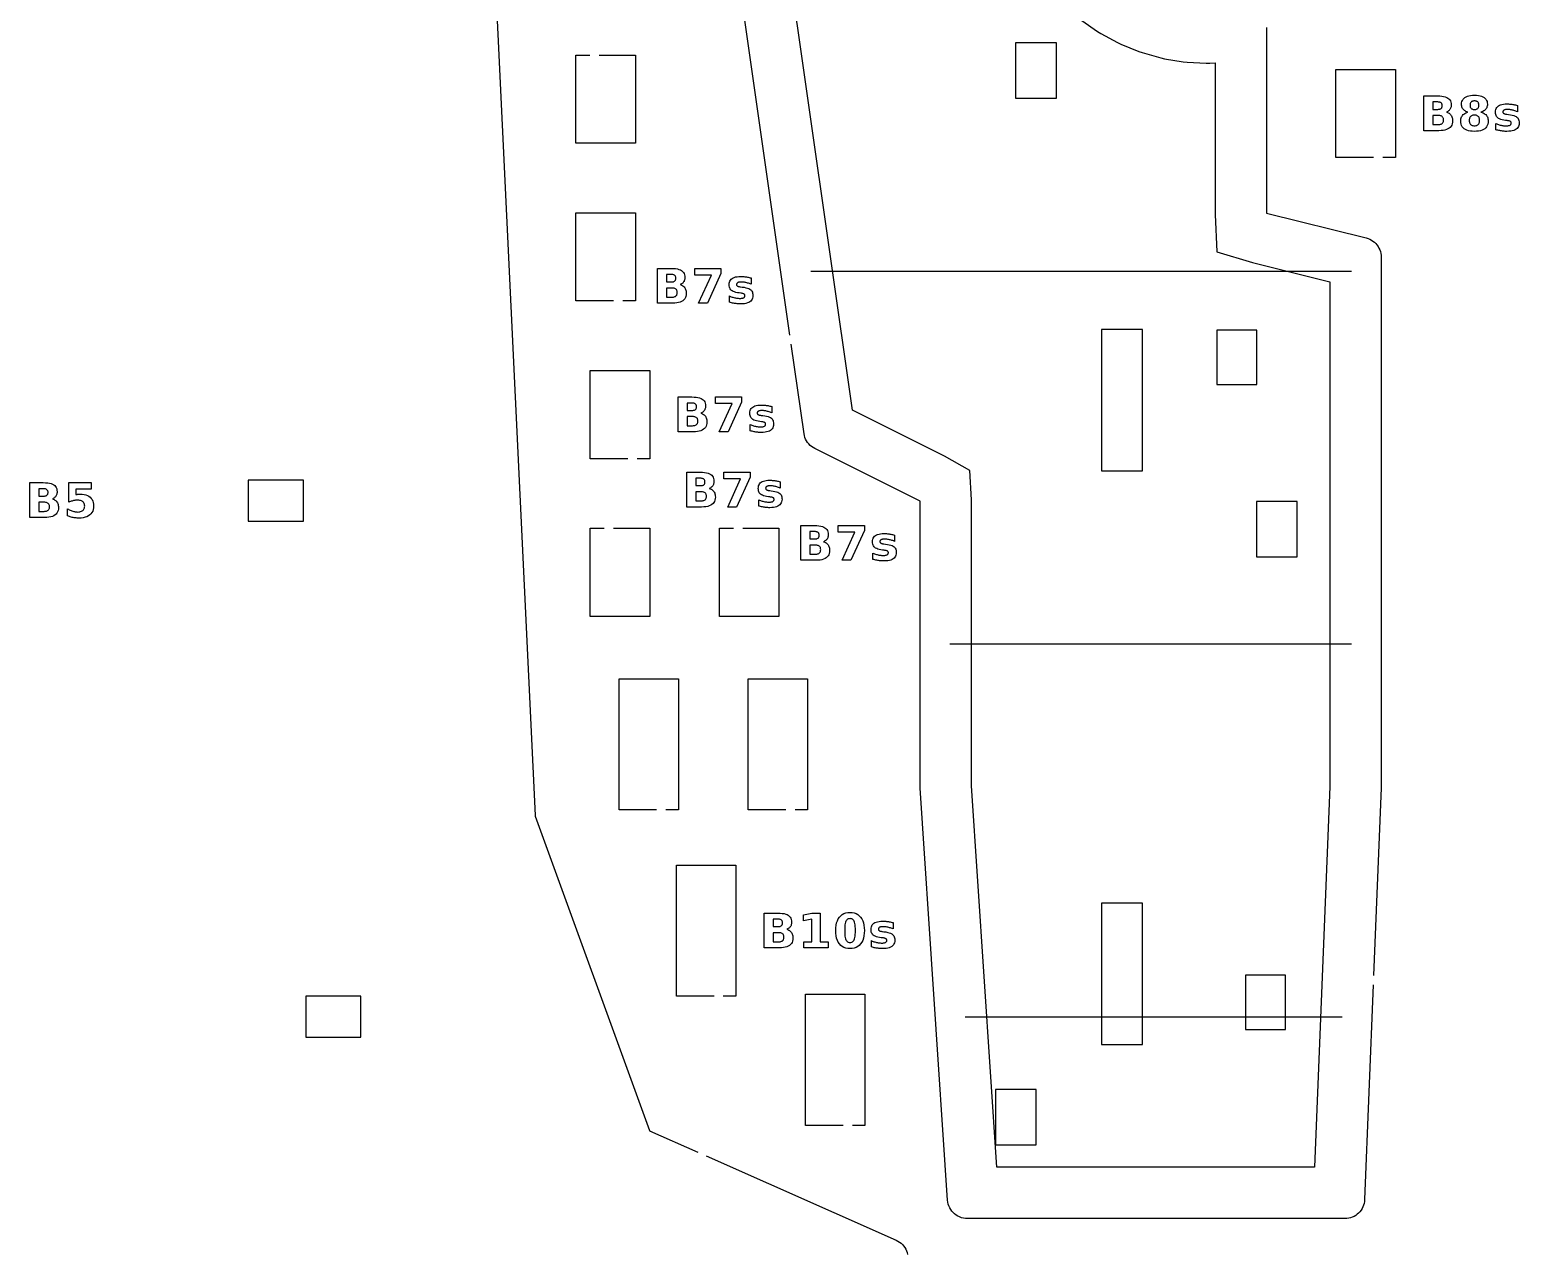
# Model space of a CAD drawing. Header units: millimetres. Extents: x 9 to 297, y 5 to 291.
# Drawn here: x 192.8 to 296.7, y 115.5 to 200.8 of the extents above; entities that cross this region are included whole.
import ezdxf

# ---------------------------------------------------------------- set-up
doc = ezdxf.new("R2010")
doc.units = ezdxf.units.MM
for name, color, linetype in [('CUT', 1, 'CONTINUOUS'), ('ENGRAVE', 5, 'CONTINUOUS'), ('SCORE', 7, 'CONTINUOUS')]:
    doc.layers.add(name, color=color, linetype=linetype)

msp = doc.modelspace()

# ---------------------------------------------------------------- linework, layer by layer
at = {"layer": 'CUT', "color": 1}
for points in [[(245.8461, 179.5468), (238.9384, 227.9006), (238.925, 228.0897), (238.925, 261.0914), (238.932, 261.2292), (238.9533, 261.3676), (238.9886, 261.503), (239.0374, 261.6342), (239.0993, 261.7597), (239.1737, 261.8783), (239.2597, 261.9887), (239.3565, 262.0898), (239.4631, 262.1806), (239.5784, 262.26), (239.7011, 262.3273), (239.8283, 262.381), (260.9419, 270.0587), (260.9443, 270.0597), (260.9455, 270.062), (262.4381, 273.4203)], [(224.0879, 229.7314), (228.0733, 146.038), (228.0755, 146.0152), (228.0823, 145.9932), (236.0587, 124.0581), (236.0597, 124.0557), (236.062, 124.0545), (239.4203, 122.5619)], [(279.075, 201.0039), (279.075, 188.0586), (286.0352, 186.3185), (286.1582, 186.2815), (286.2787, 186.2324), (286.3941, 186.1721), (286.5032, 186.1011), (286.6051, 186.0202), (286.699, 185.9299), (286.7838, 185.8312), (286.859, 185.725), (286.9238, 185.612), (286.9776, 185.4935), (287.02, 185.3704), (287.0505, 185.2439), (287.0689, 185.115), (287.075, 184.9868), (287.075, 148.0252), (287.0739, 147.9718), (286.5499, 134.8705)], [(232.55, 199.075), (235.075, 199.075), (235.075, 192.925), (230.925, 192.925), (230.925, 199.075), (231.9, 199.075)], [(286.55, 191.925), (283.925, 191.925), (283.925, 198.075), (288.075, 198.075), (288.075, 191.925), (287.2, 191.925)], [(233.55, 181.925), (230.925, 181.925), (230.925, 188.075), (235.075, 188.075), (235.075, 181.925), (234.2, 181.925)], [(286.5239, 134.221), (285.9248, 119.2433), (285.9134, 119.114), (285.8894, 118.9847), (285.8532, 118.8583), (285.805, 118.7359), (285.7454, 118.6187), (285.6749, 118.5077), (285.594, 118.404), (285.5037, 118.3084), (285.4046, 118.2219), (285.2977, 118.1453), (285.184, 118.0793), (285.0645, 118.0244), (284.9403, 117.9812), (284.8125, 117.95), (284.6823, 117.9312), (284.5528, 117.925), (258.2143, 117.925), (258.0786, 117.9318), (257.9423, 117.9525), (257.8087, 117.9867), (257.6793, 118.0341), (257.5553, 118.0942), (257.4379, 118.1664), (257.3283, 118.25), (257.2276, 118.3442), (257.1369, 118.448), (257.057, 118.5603), (256.9888, 118.6801), (256.9329, 118.8061), (256.8899, 118.937), (256.8602, 119.0716), (256.8444, 119.2067), (254.928, 147.9531), (254.925, 148.042), (254.925, 167.9536), (247.5741, 171.6291), (247.46, 171.6932), (247.3511, 171.7691), (247.2501, 171.855), (247.1578, 171.9503), (247.0751, 172.0541), (247.0028, 172.1654), (246.9415, 172.2831), (246.8919, 172.4061), (246.8544, 172.5334), (246.8297, 172.6619), (245.938, 178.9034)], [(234.55, 170.925), (231.925, 170.925), (231.925, 177.075), (236.075, 177.075), (236.075, 170.925), (235.2, 170.925)], [(233.55, 166.075), (236.075, 166.075), (236.075, 159.925), (231.925, 159.925), (231.925, 166.075), (232.9, 166.075)], [(242.55, 166.075), (245.075, 166.075), (245.075, 159.925), (240.925, 159.925), (240.925, 166.075), (241.9, 166.075)], [(236.55, 146.425), (233.925, 146.425), (233.925, 155.575), (238.075, 155.575), (238.075, 146.425), (237.2, 146.425)], [(245.55, 146.425), (242.925, 146.425), (242.925, 155.575), (247.075, 155.575), (247.075, 146.425), (246.2, 146.425)], [(240.55, 133.425), (237.925, 133.425), (237.925, 142.575), (242.075, 142.575), (242.075, 133.425), (241.2, 133.425)], [(249.55, 124.425), (246.925, 124.425), (246.925, 133.575), (251.075, 133.575), (251.075, 124.425), (250.2, 124.425)], [(240.0143, 122.298), (253.2601, 116.4109), (253.3764, 116.3524), (253.4881, 116.282), (253.5925, 116.2012), (253.6887, 116.1108), (253.7758, 116.0116), (253.853, 115.9045), (253.9195, 115.7904), (253.9748, 115.6706), (254.0184, 115.5459), (254.0498, 115.4177)]]:
    msp.add_lwpolyline(points, dxfattribs=at)
for points in [[(264.425, 196.075), (264.425, 199.925), (261.575, 199.925), (261.575, 196.075), (264.425, 196.075)], [(270.425, 179.925), (267.575, 179.925), (267.575, 170.075), (270.425, 170.075), (270.425, 179.925)], [(275.605, 176.105), (278.395, 176.105), (278.395, 179.895), (275.605, 179.895), (275.605, 176.105)], [(208.075, 169.425), (208.075, 166.575), (211.925, 166.575), (211.925, 169.425), (208.075, 169.425)], [(278.3748, 164.0854), (281.2248, 164.0854), (281.2248, 167.9354), (278.3748, 167.9354), (278.3748, 164.0854)], [(270.425, 130.075), (270.425, 139.925), (267.575, 139.925), (267.575, 130.075), (270.425, 130.075)], [(277.605, 131.105), (280.395, 131.105), (280.395, 134.895), (277.605, 134.895), (277.605, 131.105)], [(212.075, 133.425), (212.075, 130.575), (215.925, 130.575), (215.925, 133.425), (212.075, 133.425)], [(260.175, 123.075), (263.025, 123.075), (263.025, 126.925), (260.175, 126.925), (260.175, 123.075)]]:
    msp.add_lwpolyline(points, close=True, dxfattribs=at)
at = {"layer": 'ENGRAVE', "color": 5}
for points in [[(291.8617, 194.9782), (291.9062, 194.9339), (291.9456, 194.884), (291.9795, 194.8294), (292.0071, 194.7708), (292.0286, 194.7082), (292.044, 194.6417), (292.0532, 194.5711), (292.0563, 194.4966), (292.0497, 194.3844), (292.0299, 194.2821), (291.9969, 194.1898), (291.9507, 194.1074), (291.8913, 194.035), (291.8187, 193.9725), (291.7326, 193.9198), (291.6328, 193.8767), (291.5192, 193.8431), (291.3919, 193.8192), (291.2508, 193.8048), (291.096, 193.8), (290.056, 193.8), (290.056, 196.23), (290.9967, 196.23), (291.1577, 196.2258), (291.3032, 196.213), (291.4331, 196.1918), (291.5476, 196.162), (291.6465, 196.1238), (291.73, 196.077), (291.7994, 196.0209), (291.8561, 195.9546), (291.9003, 195.878), (291.9318, 195.7913), (291.9507, 195.6943), (291.957, 195.5871), (291.9547, 195.5294), (291.9478, 195.4747), (291.9363, 195.4229), (291.9201, 195.3741), (291.8994, 195.3282), (291.874, 195.2852), (291.8443, 195.2455), (291.8104, 195.2093), (291.7723, 195.1767), (291.7301, 195.1477), (291.6837, 195.1223), (291.6331, 195.1005), (291.6979, 195.0782), (291.7576, 195.0504), (291.8122, 195.017), (291.8617, 194.9782)], [(291.1595, 195.3055), (291.195, 195.3182), (291.2264, 195.3345), (291.2539, 195.3544), (291.2773, 195.3778), (291.2964, 195.4046), (291.3113, 195.4349), (291.3219, 195.4687), (291.3283, 195.5058), (291.3304, 195.5464), (291.3283, 195.5865), (291.3219, 195.6234), (291.3113, 195.6569), (291.2964, 195.6871), (291.2773, 195.714), (291.2539, 195.7377), (291.2264, 195.7578), (291.195, 195.7743), (291.1595, 195.7871), (291.1201, 195.7963), (291.0767, 195.8017), (291.0293, 195.8036), (290.6826, 195.8036), (290.6826, 195.2893), (291.0293, 195.2893), (291.0767, 195.2911), (291.1201, 195.2965), (291.1595, 195.3055)], [(292.8805, 195.2147), (292.834, 195.2549), (292.7935, 195.299), (292.7592, 195.347), (292.7311, 195.3988), (292.7093, 195.4545), (292.6937, 195.5139), (292.6843, 195.5771), (292.6812, 195.6441), (292.6876, 195.7425), (292.7067, 195.8329), (292.7386, 195.9151), (292.7832, 195.9891), (292.8406, 196.055), (292.9107, 196.1128), (292.9931, 196.1621), (293.0875, 196.2023), (293.1939, 196.2337), (293.3122, 196.2561), (293.4424, 196.2695), (293.5845, 196.274), (293.7257, 196.2695), (293.855, 196.2561), (293.9727, 196.2339), (294.0786, 196.2027), (294.1727, 196.1626), (294.2551, 196.1136), (294.3252, 196.0561), (294.3826, 195.9902), (294.4272, 195.9161), (294.4591, 195.8337), (294.4782, 195.743), (294.4846, 195.6441), (294.4814, 195.5771), (294.472, 195.5139), (294.4563, 195.4545), (294.4343, 195.3988), (294.406, 195.347), (294.3715, 195.299), (294.3307, 195.2549), (294.284, 195.2147), (294.2313, 195.1786), (294.1725, 195.1464), (294.1078, 195.1182), (294.037, 195.0939), (294.1161, 195.0688), (294.1884, 195.0389), (294.2541, 195.0042), (294.3129, 194.9648), (294.3651, 194.9207), (294.4105, 194.8718), (294.4491, 194.8183), (294.4806, 194.7603), (294.5051, 194.6978), (294.5226, 194.6309), (294.5331, 194.5595), (294.5367, 194.4836), (294.53, 194.3681), (294.51, 194.2623), (294.4766, 194.1664), (294.43, 194.0803), (294.3699, 194.004), (294.2966, 193.9375), (294.2101, 193.8811), (294.1108, 193.8349), (293.9985, 193.799), (293.8734, 193.7733), (293.7354, 193.7579), (293.5845, 193.7528), (293.4331, 193.7579), (293.2945, 193.7733), (293.1689, 193.799), (293.0561, 193.8349), (292.9562, 193.8811), (292.8692, 193.9375), (292.7953, 194.004), (292.7349, 194.0803), (292.6879, 194.1664), (292.6543, 194.2623), (292.6342, 194.3681), (292.6275, 194.4836), (292.631, 194.5595), (292.6415, 194.6309), (292.659, 194.6978), (292.6835, 194.7603), (292.7151, 194.8183), (292.7536, 194.8718), (292.799, 194.9207), (292.8512, 194.9648), (292.9101, 195.0042), (292.9757, 195.0389), (293.0481, 195.0688), (293.1271, 195.0939), (293.0564, 195.1182), (292.9917, 195.1464), (292.9331, 195.1786), (292.8805, 195.2147)], [(293.2938, 195.4524), (293.3094, 195.4171), (293.3296, 195.3855), (293.3542, 195.3576), (293.383, 195.3337), (293.4156, 195.3142), (293.4521, 195.299), (293.4924, 195.2882), (293.5365, 195.2817), (293.5845, 195.2795), (293.6315, 195.2817), (293.6747, 195.2882), (293.7143, 195.299), (293.7502, 195.3142), (293.7823, 195.3337), (293.8107, 195.3576), (293.8351, 195.3855), (293.855, 195.4171), (293.8706, 195.4524), (293.8816, 195.4914), (293.8883, 195.5342), (293.8905, 195.5806), (293.8883, 195.627), (293.8816, 195.6697), (293.8706, 195.7086), (293.855, 195.7437), (293.8351, 195.7751), (293.8107, 195.8028), (293.7823, 195.8264), (293.7502, 195.8457), (293.7143, 195.8608), (293.6747, 195.8715), (293.6315, 195.8779), (293.5845, 195.8801), (293.5365, 195.8779), (293.4924, 195.8714), (293.4521, 195.8605), (293.4156, 195.8454), (293.383, 195.8258), (293.3542, 195.802), (293.3296, 195.7741), (293.3094, 195.7426), (293.2938, 195.7076), (293.2826, 195.6689), (293.2759, 195.6265), (293.2736, 195.5806), (293.2759, 195.5342), (293.2826, 195.4914), (293.2938, 195.4524)], [(296.5808, 195.1232), (296.5188, 195.1482), (296.4575, 195.171), (296.3969, 195.1916), (296.337, 195.21), (296.2779, 195.2263), (296.2195, 195.2404), (296.162, 195.2524), (296.1055, 195.2621), (296.0502, 195.2697), (295.9959, 195.2752), (295.9428, 195.2784), (295.8907, 195.2795), (295.8377, 195.2783), (295.7895, 195.2749), (295.746, 195.2691), (295.7073, 195.261), (295.6733, 195.2507), (295.6441, 195.238), (295.6195, 195.2229), (295.5993, 195.2053), (295.5837, 195.1853), (295.5725, 195.1628), (295.5658, 195.1377), (295.5635, 195.1102), (295.5652, 195.0878), (295.5703, 195.0672), (295.5788, 195.0484), (295.5907, 195.0314), (295.6059, 195.0162), (295.6246, 195.0028), (295.6476, 194.9909), (295.676, 194.98), (295.7098, 194.9702), (295.749, 194.9616), (295.7936, 194.954), (295.8435, 194.9475), (295.946, 194.9328), (296.0871, 194.9118), (296.2119, 194.8867), (296.3204, 194.8575), (296.4126, 194.8243), (296.4886, 194.787), (296.5482, 194.7456), (296.5955, 194.6981), (296.6341, 194.6424), (296.6642, 194.5784), (296.6857, 194.5062), (296.6986, 194.4258), (296.7029, 194.3371), (296.6969, 194.244), (296.679, 194.159), (296.6492, 194.082), (296.6074, 194.013), (296.5537, 193.9521), (296.488, 193.8993), (296.4105, 193.8545), (296.3213, 193.8179), (296.2203, 193.7894), (296.1075, 193.7691), (295.983, 193.7569), (295.8467, 193.7528), (295.7862, 193.7536), (295.7249, 193.756), (295.663, 193.7599), (295.6004, 193.7655), (295.5372, 193.7726), (295.4732, 193.7813), (295.4086, 193.7916), (295.3435, 193.8034), (295.2777, 193.8169), (295.2113, 193.8319), (295.1444, 193.8485), (295.0769, 193.8667), (295.0769, 194.3094), (295.1352, 194.2824), (295.194, 194.2577), (295.2533, 194.2354), (295.3131, 194.2154), (295.3734, 194.1978), (295.4341, 194.1825), (295.4953, 194.1696), (295.5569, 194.159), (295.6187, 194.1507), (295.6808, 194.1449), (295.7433, 194.1413), (295.8061, 194.1402), (295.8607, 194.1415), (295.9106, 194.1454), (295.9558, 194.152), (295.9963, 194.1611), (296.0321, 194.1729), (296.0632, 194.1874), (296.0896, 194.2044), (296.1111, 194.2239), (296.1279, 194.246), (296.1399, 194.2706), (296.1471, 194.2977), (296.1495, 194.3273), (296.1478, 194.3523), (296.1429, 194.375), (296.1346, 194.3955), (296.1231, 194.4138), (296.1082, 194.4299), (296.0901, 194.4437), (296.067, 194.456), (296.0374, 194.4673), (296.0012, 194.4777), (295.9584, 194.4871), (295.9091, 194.4956), (295.8533, 194.5031), (295.7507, 194.5161), (295.6275, 194.5347), (295.5172, 194.5579), (295.4199, 194.5857), (295.3355, 194.6181), (295.264, 194.6552), (295.2055, 194.6968), (295.1577, 194.7446), (295.1187, 194.7999), (295.0883, 194.8628), (295.0666, 194.9334), (295.0536, 195.0115), (295.0492, 195.0972), (295.0547, 195.1896), (295.0713, 195.2737), (295.0989, 195.3495), (295.1375, 195.4169), (295.1871, 195.4761), (295.2478, 195.5269), (295.3199, 195.5697), (295.4037, 195.6047), (295.4993, 195.6319), (295.6066, 195.6513), (295.7257, 195.663), (295.8565, 195.6669), (295.9107, 195.6662), (295.9657, 195.6641), (296.0217, 195.6608), (296.0786, 195.656), (296.1364, 195.6499), (296.1951, 195.6424), (296.255, 195.6335), (296.3168, 195.6231), (296.3802, 195.6111), (296.4453, 195.5976), (296.5122, 195.5825), (296.5808, 195.566), (296.5808, 195.1232)], [(291.2606, 194.2619), (291.3001, 194.2818), (291.3345, 194.3062), (291.3636, 194.335), (291.3874, 194.3684), (291.4059, 194.4063), (291.4191, 194.4487), (291.427, 194.4956), (291.4297, 194.5471), (291.4271, 194.5975), (291.4192, 194.6436), (291.4061, 194.6852), (291.3877, 194.7225), (291.3641, 194.7554), (291.3353, 194.7839), (291.3012, 194.808), (291.2617, 194.8277), (291.2169, 194.8431), (291.1667, 194.8541), (291.1113, 194.8606), (291.0505, 194.8628), (290.6826, 194.8628), (290.6826, 194.2264), (291.0505, 194.2264), (291.1108, 194.2286), (291.1659, 194.2353), (291.2159, 194.2464), (291.2606, 194.2619)], [(293.3863, 194.8446), (293.3481, 194.8206), (293.3143, 194.7912), (293.2855, 194.7569), (293.2619, 194.718), (293.2435, 194.6744), (293.2304, 194.6263), (293.2225, 194.5735), (293.2199, 194.5161), (293.2225, 194.4588), (293.2304, 194.4061), (293.2435, 194.3581), (293.2619, 194.3147), (293.2855, 194.276), (293.3143, 194.2419), (293.3481, 194.2128), (293.3863, 194.189), (293.4291, 194.1705), (293.4764, 194.1573), (293.5282, 194.1493), (293.5845, 194.1467), (293.6403, 194.1493), (293.6916, 194.1573), (293.7383, 194.1705), (293.7805, 194.189), (293.8182, 194.2128), (293.8514, 194.2419), (293.8798, 194.276), (293.903, 194.3147), (293.921, 194.3581), (293.9339, 194.4061), (293.9416, 194.4588), (293.9442, 194.5161), (293.9416, 194.574), (293.9339, 194.6271), (293.921, 194.6754), (293.903, 194.7191), (293.8798, 194.7579), (293.8514, 194.792), (293.8182, 194.8211), (293.7805, 194.8449), (293.7383, 194.8634), (293.6916, 194.8767), (293.6403, 194.8846), (293.5845, 194.8872), (293.5282, 194.8846), (293.4764, 194.8766), (293.4291, 194.8632), (293.3863, 194.8446)], [(238.4212, 182.9432), (238.4656, 182.8988), (238.5051, 182.849), (238.5389, 182.7943), (238.5666, 182.7358), (238.5881, 182.6732), (238.6034, 182.6066), (238.6127, 182.5361), (238.6157, 182.4616), (238.6091, 182.3494), (238.5893, 182.2471), (238.5563, 182.1548), (238.5101, 182.0724), (238.4507, 182), (238.3781, 181.9375), (238.292, 181.8848), (238.1922, 181.8417), (238.0786, 181.8081), (237.9513, 181.7841), (237.8103, 181.7698), (237.6555, 181.765), (236.6154, 181.765), (236.6154, 184.195), (237.5562, 184.195), (237.7172, 184.1907), (237.8626, 184.178), (237.9926, 184.1567), (238.107, 184.127), (238.206, 184.0887), (238.2894, 184.042), (238.3588, 183.9859), (238.4156, 183.9196), (238.4597, 183.843), (238.4912, 183.7563), (238.5102, 183.6593), (238.5165, 183.5521), (238.5142, 183.4944), (238.5072, 183.4397), (238.4957, 183.3879), (238.4796, 183.3391), (238.4588, 183.2931), (238.4335, 183.2502), (238.4037, 183.2105), (238.3698, 183.1743), (238.3317, 183.1417), (238.2895, 183.1127), (238.2431, 183.0873), (238.1926, 183.0654), (238.2573, 183.0431), (238.317, 183.0153), (238.3716, 182.982), (238.4212, 182.9432)], [(241.0375, 183.8418), (240.0902, 181.765), (239.4799, 181.765), (240.3767, 183.7344), (239.2064, 183.7344), (239.2064, 184.195), (241.0375, 184.195), (241.0375, 183.8418)], [(237.7189, 183.2705), (237.7544, 183.2832), (237.7859, 183.2994), (237.8133, 183.3193), (237.8367, 183.3428), (237.8558, 183.3696), (237.8707, 183.3999), (237.8813, 183.4336), (237.8877, 183.4708), (237.8898, 183.5114), (237.8877, 183.5515), (237.8813, 183.5883), (237.8707, 183.6219), (237.8558, 183.6521), (237.8367, 183.679), (237.8133, 183.7026), (237.7859, 183.7228), (237.7544, 183.7393), (237.7189, 183.7521), (237.6795, 183.7612), (237.6361, 183.7667), (237.5887, 183.7686), (237.242, 183.7686), (237.242, 183.2542), (237.5887, 183.2542), (237.6361, 183.256), (237.6795, 183.2615), (237.7189, 183.2705)], [(237.82, 182.2269), (237.8596, 182.2468), (237.8939, 182.2712), (237.923, 182.3), (237.9468, 182.3334), (237.9653, 182.3713), (237.9785, 182.4137), (237.9865, 182.4606), (237.9891, 182.5121), (237.9865, 182.5625), (237.9786, 182.6085), (237.9655, 182.6502), (237.9472, 182.6875), (237.9236, 182.7204), (237.8947, 182.7489), (237.8606, 182.773), (237.8211, 182.7927), (237.7763, 182.8081), (237.7262, 182.819), (237.6707, 182.8256), (237.6099, 182.8278), (237.242, 182.8278), (237.242, 182.1914), (237.6099, 182.1914), (237.6702, 182.1936), (237.7254, 182.2003), (237.7753, 182.2114), (237.82, 182.2269)], [(243.1402, 183.0882), (243.0782, 183.1132), (243.0169, 183.136), (242.9563, 183.1566), (242.8964, 183.175), (242.8373, 183.1913), (242.7789, 183.2054), (242.7214, 183.2173), (242.665, 183.2271), (242.6096, 183.2347), (242.5554, 183.2401), (242.5022, 183.2434), (242.4501, 183.2445), (242.3972, 183.2433), (242.3489, 183.2399), (242.3055, 183.2341), (242.2667, 183.226), (242.2328, 183.2157), (242.2035, 183.203), (242.1789, 183.1879), (242.1588, 183.1703), (242.1431, 183.1503), (242.1319, 183.1277), (242.1252, 183.1027), (242.123, 183.0752), (242.1247, 183.0528), (242.1298, 183.0322), (242.1382, 183.0134), (242.1501, 182.9964), (242.1654, 182.9812), (242.184, 182.9678), (242.207, 182.9558), (242.2355, 182.945), (242.2693, 182.9352), (242.3084, 182.9265), (242.353, 182.919), (242.4029, 182.9124), (242.5055, 182.8978), (242.6465, 182.8768), (242.7713, 182.8517), (242.8798, 182.8225), (242.972, 182.7893), (243.048, 182.752), (243.1077, 182.7106), (243.1549, 182.6631), (243.1936, 182.6074), (243.2236, 182.5434), (243.2451, 182.4712), (243.258, 182.3907), (243.2623, 182.3021), (243.2563, 182.209), (243.2384, 182.124), (243.2086, 182.047), (243.1668, 181.978), (243.1131, 181.9171), (243.0475, 181.8643), (242.97, 181.8195), (242.8807, 181.7829), (242.7797, 181.7544), (242.667, 181.7341), (242.5424, 181.7218), (242.4062, 181.7178), (242.3456, 181.7186), (242.2844, 181.7209), (242.2225, 181.7249), (242.1599, 181.7304), (242.0966, 181.7376), (242.0326, 181.7463), (241.9681, 181.7565), (241.9029, 181.7684), (241.8371, 181.7819), (241.7708, 181.7969), (241.7038, 181.8135), (241.6363, 181.8317), (241.6363, 182.2744), (241.6946, 182.2474), (241.7534, 182.2227), (241.8127, 182.2004), (241.8725, 182.1804), (241.9328, 182.1627), (241.9936, 182.1475), (242.0548, 182.1345), (242.1163, 182.124), (242.1781, 182.1157), (242.2403, 182.1099), (242.3027, 182.1063), (242.3655, 182.1051), (242.4201, 182.1065), (242.47, 182.1104), (242.5152, 182.1169), (242.5557, 182.1261), (242.5915, 182.1379), (242.6226, 182.1523), (242.649, 182.1693), (242.6706, 182.1889), (242.6873, 182.2109), (242.6993, 182.2355), (242.7065, 182.2627), (242.7089, 182.2923), (242.7073, 182.3173), (242.7023, 182.34), (242.6941, 182.3605), (242.6825, 182.3788), (242.6677, 182.3948), (242.6495, 182.4087), (242.6264, 182.421), (242.5968, 182.4323), (242.5606, 182.4427), (242.5178, 182.4521), (242.4685, 182.4606), (242.4127, 182.4681), (242.3101, 182.4811), (242.1869, 182.4997), (242.0767, 182.5229), (241.9793, 182.5507), (241.8949, 182.5831), (241.8234, 182.6202), (241.7649, 182.6618), (241.7172, 182.7095), (241.6781, 182.7649), (241.6477, 182.8278), (241.626, 182.8983), (241.613, 182.9765), (241.6087, 183.0622), (241.6142, 183.1546), (241.6307, 183.2387), (241.6583, 183.3145), (241.6969, 183.3819), (241.7465, 183.4411), (241.8072, 183.4919), (241.8793, 183.5346), (241.9631, 183.5696), (242.0587, 183.5968), (242.166, 183.6163), (242.2851, 183.628), (242.4159, 183.6318), (242.4701, 183.6312), (242.5252, 183.6291), (242.5811, 183.6257), (242.638, 183.621), (242.6958, 183.6149), (242.7545, 183.6074), (242.8145, 183.5985), (242.8762, 183.5881), (242.9396, 183.5761), (243.0048, 183.5626), (243.0716, 183.5475), (243.1402, 183.5309), (243.1402, 183.0882)], [(239.8617, 173.9782), (239.9062, 173.9339), (239.9456, 173.884), (239.9795, 173.8294), (240.0071, 173.7708), (240.0286, 173.7082), (240.044, 173.6417), (240.0532, 173.5711), (240.0563, 173.4966), (240.0497, 173.3844), (240.0299, 173.2821), (239.9969, 173.1898), (239.9507, 173.1074), (239.8913, 173.035), (239.8187, 172.9725), (239.7326, 172.9198), (239.6328, 172.8767), (239.5192, 172.8431), (239.3919, 172.8192), (239.2508, 172.8048), (239.096, 172.8), (238.056, 172.8), (238.056, 175.23), (238.9967, 175.23), (239.1577, 175.2258), (239.3032, 175.213), (239.4331, 175.1918), (239.5476, 175.162), (239.6465, 175.1238), (239.73, 175.077), (239.7994, 175.0209), (239.8561, 174.9546), (239.9003, 174.878), (239.9318, 174.7913), (239.9507, 174.6943), (239.957, 174.5871), (239.9547, 174.5294), (239.9478, 174.4747), (239.9363, 174.4229), (239.9201, 174.3741), (239.8994, 174.3282), (239.874, 174.2852), (239.8443, 174.2455), (239.8104, 174.2093), (239.7723, 174.1767), (239.7301, 174.1477), (239.6837, 174.1223), (239.6331, 174.1005), (239.6979, 174.0782), (239.7576, 174.0504), (239.8122, 174.017), (239.8617, 173.9782)], [(239.1595, 174.3055), (239.195, 174.3182), (239.2264, 174.3345), (239.2539, 174.3544), (239.2773, 174.3778), (239.2964, 174.4046), (239.3113, 174.4349), (239.3219, 174.4687), (239.3283, 174.5058), (239.3304, 174.5464), (239.3283, 174.5865), (239.3219, 174.6234), (239.3113, 174.6569), (239.2964, 174.6871), (239.2773, 174.714), (239.2539, 174.7377), (239.2264, 174.7578), (239.195, 174.7743), (239.1595, 174.7871), (239.1201, 174.7963), (239.0767, 174.8017), (239.0293, 174.8036), (238.6826, 174.8036), (238.6826, 174.2893), (239.0293, 174.2893), (239.0767, 174.2911), (239.1201, 174.2965), (239.1595, 174.3055)], [(242.4781, 174.8768), (241.5308, 172.8), (240.9204, 172.8), (241.8173, 174.7694), (240.647, 174.7694), (240.647, 175.23), (242.4781, 175.23), (242.4781, 174.8768)], [(244.5808, 174.1232), (244.5188, 174.1482), (244.4575, 174.171), (244.3969, 174.1916), (244.337, 174.21), (244.2779, 174.2263), (244.2195, 174.2404), (244.162, 174.2524), (244.1055, 174.2621), (244.0502, 174.2697), (243.9959, 174.2752), (243.9428, 174.2784), (243.8907, 174.2795), (243.8377, 174.2783), (243.7895, 174.2749), (243.746, 174.2691), (243.7073, 174.261), (243.6733, 174.2507), (243.6441, 174.238), (243.6195, 174.2229), (243.5993, 174.2053), (243.5837, 174.1853), (243.5725, 174.1628), (243.5658, 174.1377), (243.5635, 174.1102), (243.5652, 174.0878), (243.5703, 174.0672), (243.5788, 174.0484), (243.5907, 174.0314), (243.6059, 174.0162), (243.6246, 174.0028), (243.6476, 173.9909), (243.676, 173.98), (243.7098, 173.9702), (243.749, 173.9616), (243.7936, 173.954), (243.8435, 173.9475), (243.946, 173.9328), (244.0871, 173.9118), (244.2119, 173.8867), (244.3204, 173.8575), (244.4126, 173.8243), (244.4886, 173.787), (244.5482, 173.7456), (244.5955, 173.6981), (244.6341, 173.6424), (244.6642, 173.5784), (244.6857, 173.5062), (244.6986, 173.4258), (244.7029, 173.3371), (244.6969, 173.244), (244.679, 173.159), (244.6492, 173.082), (244.6074, 173.013), (244.5537, 172.9521), (244.488, 172.8993), (244.4105, 172.8545), (244.3213, 172.8179), (244.2203, 172.7894), (244.1075, 172.7691), (243.983, 172.7569), (243.8467, 172.7528), (243.7862, 172.7536), (243.7249, 172.756), (243.663, 172.7599), (243.6004, 172.7655), (243.5372, 172.7726), (243.4732, 172.7813), (243.4086, 172.7916), (243.3435, 172.8034), (243.2777, 172.8169), (243.2113, 172.8319), (243.1444, 172.8485), (243.0769, 172.8667), (243.0769, 173.3094), (243.1352, 173.2824), (243.194, 173.2577), (243.2533, 173.2354), (243.3131, 173.2154), (243.3734, 173.1978), (243.4341, 173.1825), (243.4953, 173.1696), (243.5569, 173.159), (243.6187, 173.1507), (243.6808, 173.1449), (243.7433, 173.1413), (243.8061, 173.1402), (243.8607, 173.1415), (243.9106, 173.1454), (243.9558, 173.152), (243.9963, 173.1611), (244.0321, 173.1729), (244.0632, 173.1874), (244.0896, 173.2044), (244.1111, 173.2239), (244.1279, 173.246), (244.1399, 173.2706), (244.1471, 173.2977), (244.1495, 173.3273), (244.1478, 173.3523), (244.1429, 173.375), (244.1346, 173.3955), (244.1231, 173.4138), (244.1082, 173.4299), (244.0901, 173.4437), (244.067, 173.456), (244.0374, 173.4673), (244.0012, 173.4777), (243.9584, 173.4871), (243.9091, 173.4956), (243.8533, 173.5031), (243.7507, 173.5161), (243.6275, 173.5347), (243.5172, 173.5579), (243.4199, 173.5857), (243.3355, 173.6181), (243.264, 173.6552), (243.2055, 173.6968), (243.1577, 173.7446), (243.1187, 173.7999), (243.0883, 173.8628), (243.0666, 173.9334), (243.0536, 174.0115), (243.0492, 174.0972), (243.0547, 174.1896), (243.0713, 174.2737), (243.0989, 174.3495), (243.1375, 174.4169), (243.1871, 174.4761), (243.2478, 174.5269), (243.3199, 174.5697), (243.4037, 174.6047), (243.4993, 174.6319), (243.6066, 174.6513), (243.7257, 174.663), (243.8565, 174.6669), (243.9107, 174.6662), (243.9657, 174.6641), (244.0217, 174.6608), (244.0786, 174.656), (244.1364, 174.6499), (244.1951, 174.6424), (244.255, 174.6335), (244.3168, 174.6231), (244.3802, 174.6111), (244.4453, 174.5976), (244.5122, 174.5825), (244.5808, 174.566), (244.5808, 174.1232)], [(239.2606, 173.2619), (239.3001, 173.2818), (239.3345, 173.3062), (239.3636, 173.335), (239.3874, 173.3684), (239.4059, 173.4063), (239.4191, 173.4487), (239.427, 173.4956), (239.4297, 173.5471), (239.4271, 173.5975), (239.4192, 173.6436), (239.4061, 173.6852), (239.3877, 173.7225), (239.3641, 173.7554), (239.3353, 173.7839), (239.3012, 173.808), (239.2617, 173.8277), (239.2169, 173.8431), (239.1667, 173.8541), (239.1113, 173.8606), (239.0505, 173.8628), (238.6826, 173.8628), (238.6826, 173.2264), (239.0505, 173.2264), (239.1108, 173.2286), (239.1659, 173.2353), (239.2159, 173.2464), (239.2606, 173.2619)], [(240.4507, 168.7312), (240.4952, 168.6868), (240.5346, 168.6369), (240.5685, 168.5823), (240.5961, 168.5237), (240.6176, 168.4612), (240.633, 168.3946), (240.6422, 168.3241), (240.6453, 168.2496), (240.6387, 168.1373), (240.6189, 168.0351), (240.5859, 167.9428), (240.5397, 167.8604), (240.4803, 167.788), (240.4077, 167.7255), (240.3216, 167.6728), (240.2218, 167.6296), (240.1082, 167.5961), (239.9809, 167.5721), (239.8398, 167.5577), (239.685, 167.5529), (238.645, 167.5529), (238.645, 169.983), (239.5857, 169.983), (239.7467, 169.9787), (239.8922, 169.966), (240.0221, 169.9447), (240.1366, 169.915), (240.2355, 169.8767), (240.319, 169.83), (240.3884, 169.7739), (240.4451, 169.7075), (240.4893, 169.631), (240.5208, 169.5442), (240.5397, 169.4473), (240.546, 169.3401), (240.5437, 169.2824), (240.5368, 169.2277), (240.5253, 169.1759), (240.5091, 169.127), (240.4884, 169.0811), (240.463, 169.0381), (240.4333, 168.9984), (240.3994, 168.9623), (240.3613, 168.9297), (240.3191, 168.9007), (240.2727, 168.8753), (240.2221, 168.8534), (240.2869, 168.8311), (240.3466, 168.8033), (240.4012, 168.77), (240.4507, 168.7312)], [(239.7485, 169.0585), (239.784, 169.0711), (239.8154, 169.0874), (239.8429, 169.1073), (239.8663, 169.1307), (239.8854, 169.1576), (239.9003, 169.1879), (239.9109, 169.2216), (239.9173, 169.2588), (239.9194, 169.2994), (239.9173, 169.3395), (239.9109, 169.3763), (239.9003, 169.4098), (239.8854, 169.4401), (239.8663, 169.467), (239.8429, 169.4906), (239.8154, 169.5108), (239.784, 169.5272), (239.7485, 169.5401), (239.7091, 169.5492), (239.6657, 169.5547), (239.6183, 169.5565), (239.2716, 169.5565), (239.2716, 169.0422), (239.6183, 169.0422), (239.6657, 169.044), (239.7091, 169.0494), (239.7485, 169.0585)], [(243.0671, 169.6298), (242.1198, 167.5529), (241.5094, 167.5529), (242.4063, 169.5224), (241.236, 169.5224), (241.236, 169.983), (243.0671, 169.983), (243.0671, 169.6298)], [(245.1698, 168.8762), (245.1078, 168.9011), (245.0465, 168.9239), (244.9859, 168.9446), (244.926, 168.963), (244.8669, 168.9793), (244.8085, 168.9934), (244.751, 169.0053), (244.6945, 169.0151), (244.6392, 169.0227), (244.5849, 169.0281), (244.5318, 169.0314), (244.4797, 169.0324), (244.4267, 169.0313), (244.3785, 169.0278), (244.335, 169.0221), (244.2963, 169.014), (244.2623, 169.0036), (244.2331, 168.9909), (244.2085, 168.9759), (244.1884, 168.9583), (244.1727, 168.9382), (244.1615, 168.9157), (244.1548, 168.8907), (244.1525, 168.8632), (244.1542, 168.8407), (244.1593, 168.8201), (244.1678, 168.8013), (244.1797, 168.7843), (244.1949, 168.7691), (244.2136, 168.7557), (244.2366, 168.7438), (244.265, 168.733), (244.2988, 168.7232), (244.338, 168.7145), (244.3826, 168.7069), (244.4325, 168.7004), (244.535, 168.6858), (244.6761, 168.6647), (244.8009, 168.6396), (244.9094, 168.6105), (245.0016, 168.5773), (245.0776, 168.54), (245.1372, 168.4986), (245.1845, 168.4511), (245.2231, 168.3953), (245.2532, 168.3314), (245.2747, 168.2591), (245.2876, 168.1787), (245.2919, 168.0901), (245.2859, 167.997), (245.268, 167.9119), (245.2382, 167.8349), (245.1964, 167.766), (245.1427, 167.7051), (245.077, 167.6522), (244.9995, 167.6075), (244.9103, 167.5709), (244.8093, 167.5424), (244.6965, 167.522), (244.572, 167.5098), (244.4357, 167.5057), (244.3752, 167.5065), (244.3139, 167.5089), (244.252, 167.5129), (244.1894, 167.5184), (244.1262, 167.5255), (244.0622, 167.5342), (243.9976, 167.5445), (243.9325, 167.5564), (243.8667, 167.5698), (243.8003, 167.5849), (243.7334, 167.6015), (243.6659, 167.6197), (243.6659, 168.0624), (243.7242, 168.0354), (243.783, 168.0107), (243.8423, 167.9883), (243.9021, 167.9683), (243.9624, 167.9507), (244.0231, 167.9354), (244.0843, 167.9225), (244.1459, 167.9119), (244.2077, 167.9037), (244.2698, 167.8978), (244.3323, 167.8943), (244.3951, 167.8931), (244.4497, 167.8944), (244.4996, 167.8984), (244.5448, 167.9049), (244.5853, 167.9141), (244.6211, 167.9259), (244.6522, 167.9403), (244.6786, 167.9573), (244.7001, 167.9768), (244.7169, 167.9989), (244.7289, 168.0235), (244.7361, 168.0506), (244.7385, 168.0803), (244.7368, 168.1052), (244.7319, 168.1279), (244.7236, 168.1484), (244.7121, 168.1667), (244.6972, 168.1828), (244.6791, 168.1967), (244.656, 168.2089), (244.6264, 168.2203), (244.5902, 168.2306), (244.5474, 168.2401), (244.4981, 168.2485), (244.4423, 168.2561), (244.3397, 168.2691), (244.2165, 168.2877), (244.1062, 168.3109), (244.0089, 168.3387), (243.9245, 168.3711), (243.853, 168.4081), (243.7945, 168.4498), (243.7467, 168.4975), (243.7077, 168.5528), (243.6773, 168.6158), (243.6556, 168.6863), (243.6426, 168.7644), (243.6382, 168.8501), (243.6437, 168.9426), (243.6603, 169.0267), (243.6879, 169.1024), (243.7265, 169.1699), (243.7761, 169.229), (243.8368, 169.2798), (243.9089, 169.3226), (243.9927, 169.3576), (244.0883, 169.3848), (244.1956, 169.4043), (244.3147, 169.4159), (244.4455, 169.4198), (244.4997, 169.4191), (244.5547, 169.4171), (244.6107, 169.4137), (244.6676, 169.409), (244.7254, 169.4029), (244.7841, 169.3954), (244.844, 169.3865), (244.9058, 169.376), (244.9692, 169.3641), (245.0343, 169.3505), (245.1012, 169.3355), (245.1698, 169.3189), (245.1698, 168.8762)], [(194.5905, 168.042), (194.64, 168.0032), (194.6845, 167.9589), (194.724, 167.909), (194.7578, 167.8544), (194.7854, 167.7958), (194.807, 167.7332), (194.8223, 167.6667), (194.8316, 167.5961), (194.8346, 167.5216), (194.828, 167.4094), (194.8082, 167.3071), (194.7752, 167.2148), (194.729, 167.1324), (194.6696, 167.06), (194.597, 166.9975), (194.5109, 166.9448), (194.4111, 166.9017), (194.2975, 166.8681), (194.1702, 166.8442), (194.0292, 166.8298), (193.8743, 166.825), (192.8343, 166.825), (192.8343, 169.255), (193.7751, 169.255), (193.936, 169.2508), (194.0815, 169.238), (194.2115, 169.2168), (194.3259, 169.187), (194.4249, 169.1488), (194.5083, 169.102), (194.5777, 169.0459), (194.6344, 168.9796), (194.6786, 168.903), (194.7101, 168.8163), (194.729, 168.7193), (194.7354, 168.6121), (194.733, 168.5544), (194.7261, 168.4997), (194.7146, 168.4479), (194.6985, 168.3991), (194.6777, 168.3532), (194.6523, 168.3102), (194.6226, 168.2705), (194.5887, 168.2343), (194.5506, 168.2017), (194.5084, 168.1727), (194.462, 168.1473), (194.4115, 168.1255), (194.4762, 168.1032), (194.5359, 168.0754), (194.5905, 168.042)], [(193.8984, 168.3215), (193.9378, 168.3305), (193.9733, 168.3432), (194.0047, 168.3595), (194.0322, 168.3794), (194.0556, 168.4028), (194.0747, 168.4296), (194.0896, 168.4599), (194.1002, 168.4937), (194.1066, 168.5308), (194.1087, 168.5714), (194.1066, 168.6115), (194.1002, 168.6484), (194.0896, 168.6819), (194.0747, 168.7121), (194.0556, 168.739), (194.0322, 168.7627), (194.0047, 168.7828), (193.9733, 168.7993), (193.9378, 168.8121), (193.8984, 168.8213), (193.855, 168.8267), (193.8076, 168.8286), (193.4609, 168.8286), (193.4609, 168.3143), (193.8076, 168.3143), (193.855, 168.3161), (193.8984, 168.3215)], [(197.1132, 169.255), (197.1132, 168.7944), (196.0552, 168.7944), (196.0552, 168.4184), (196.0791, 168.4247), (196.103, 168.4305), (196.127, 168.4357), (196.1511, 168.4405), (196.1751, 168.4448), (196.1993, 168.4485), (196.2236, 168.4518), (196.2482, 168.4544), (196.2731, 168.4565), (196.2984, 168.4579), (196.3239, 168.4588), (196.3498, 168.4591), (196.4924, 168.4529), (196.6241, 168.4344), (196.7449, 168.4036), (196.8547, 168.3604), (196.9536, 168.3048), (197.0415, 168.2369), (197.1171, 168.158), (197.179, 168.0694), (197.2271, 167.971), (197.2614, 167.863), (197.2821, 167.7452), (197.2889, 167.6176), (197.2814, 167.4911), (197.259, 167.374), (197.2216, 167.2665), (197.1692, 167.1684), (197.1019, 167.0799), (197.0196, 167.0008), (196.924, 166.9326), (196.8167, 166.8769), (196.6979, 166.8335), (196.5675, 166.8026), (196.4254, 166.784), (196.2717, 166.7778), (196.2029, 166.7789), (196.1343, 166.7822), (196.066, 166.7878), (195.9979, 166.7955), (195.93, 166.8055), (195.8623, 166.8177), (195.7949, 166.8321), (195.7275, 166.8489), (195.6603, 166.8679), (195.5932, 166.8893), (195.5263, 166.913), (195.4595, 166.9389), (195.4595, 167.4321), (195.5251, 167.3957), (195.5896, 167.3625), (195.653, 167.3324), (195.7152, 167.3055), (195.7763, 167.2818), (195.8363, 167.2612), (195.8951, 167.2438), (195.9529, 167.2296), (196.0094, 167.2185), (196.0649, 167.2106), (196.1192, 167.2058), (196.1724, 167.2042), (196.2457, 167.2073), (196.3135, 167.2166), (196.376, 167.2321), (196.4332, 167.2538), (196.4849, 167.2817), (196.5313, 167.3157), (196.5713, 167.3551), (196.6041, 167.3988), (196.6295, 167.4469), (196.6477, 167.4995), (196.6587, 167.5564), (196.6623, 167.6176), (196.6587, 167.6794), (196.6477, 167.7366), (196.6295, 167.7894), (196.6041, 167.8376), (196.5713, 167.8812), (196.5313, 167.9204), (196.4849, 167.9542), (196.4332, 167.9819), (196.376, 168.0034), (196.3135, 168.0188), (196.2457, 168.028), (196.1724, 168.0311), (196.1269, 168.0301), (196.0803, 168.0272), (196.0328, 168.0223), (195.9843, 168.0155), (195.9348, 168.0068), (195.8843, 167.9961), (195.8327, 167.9833), (195.7798, 167.9685), (195.7256, 167.9515), (195.6702, 167.9324), (195.6135, 167.9112), (195.5555, 167.8878), (195.5555, 169.255), (197.1132, 169.255)], [(239.8496, 168.0148), (239.8891, 168.0348), (239.9235, 168.0591), (239.9526, 168.088), (239.9764, 168.1213), (239.9949, 168.1592), (240.0081, 168.2016), (240.016, 168.2486), (240.0187, 168.3), (240.0161, 168.3505), (240.0082, 168.3965), (239.9951, 168.4382), (239.9767, 168.4754), (239.9531, 168.5083), (239.9243, 168.5368), (239.8902, 168.561), (239.8507, 168.5807), (239.8059, 168.596), (239.7557, 168.607), (239.7003, 168.6136), (239.6395, 168.6158), (239.2716, 168.6158), (239.2716, 167.9794), (239.6395, 167.9794), (239.6998, 167.9816), (239.7549, 167.9882), (239.8049, 167.9993), (239.8496, 168.0148)], [(193.9942, 167.2714), (194.0389, 167.2869), (194.0785, 167.3068), (194.1128, 167.3312), (194.1419, 167.36), (194.1657, 167.3934), (194.1842, 167.4313), (194.1974, 167.4737), (194.2054, 167.5206), (194.208, 167.5721), (194.2054, 167.6225), (194.1975, 167.6686), (194.1844, 167.7102), (194.1661, 167.7475), (194.1425, 167.7804), (194.1136, 167.8089), (194.0795, 167.833), (194.04, 167.8527), (193.9952, 167.8681), (193.9451, 167.8791), (193.8896, 167.8856), (193.8288, 167.8878), (193.4609, 167.8878), (193.4609, 167.2514), (193.8288, 167.2514), (193.8891, 167.2536), (193.9442, 167.2603), (193.9942, 167.2714)], [(248.4212, 165.0132), (248.4656, 164.9689), (248.5051, 164.919), (248.5389, 164.8644), (248.5666, 164.8058), (248.5881, 164.7432), (248.6034, 164.6767), (248.6127, 164.6061), (248.6157, 164.5316), (248.6091, 164.4194), (248.5893, 164.3172), (248.5563, 164.2248), (248.5101, 164.1425), (248.4507, 164.07), (248.3781, 164.0075), (248.292, 163.9548), (248.1922, 163.9117), (248.0786, 163.8782), (247.9513, 163.8542), (247.8103, 163.8398), (247.6555, 163.835), (246.6154, 163.835), (246.6154, 166.265), (247.5562, 166.265), (247.7172, 166.2608), (247.8626, 166.248), (247.9926, 166.2268), (248.107, 166.197), (248.206, 166.1588), (248.2894, 166.112), (248.3588, 166.0559), (248.4156, 165.9896), (248.4597, 165.9131), (248.4912, 165.8263), (248.5102, 165.7293), (248.5165, 165.6221), (248.5142, 165.5645), (248.5072, 165.5097), (248.4957, 165.4579), (248.4796, 165.4091), (248.4588, 165.3632), (248.4335, 165.3202), (248.4037, 165.2805), (248.3698, 165.2443), (248.3317, 165.2118), (248.2895, 165.1828), (248.2431, 165.1573), (248.1926, 165.1355), (248.2573, 165.1132), (248.317, 165.0854), (248.3716, 165.0521), (248.4212, 165.0132)], [(251.0375, 165.9118), (250.0902, 163.835), (249.4799, 163.835), (250.3767, 165.8044), (249.2064, 165.8044), (249.2064, 166.265), (251.0375, 166.265), (251.0375, 165.9118)], [(247.7189, 165.3406), (247.7544, 165.3532), (247.7859, 165.3695), (247.8133, 165.3894), (247.8367, 165.4128), (247.8558, 165.4397), (247.8707, 165.4699), (247.8813, 165.5037), (247.8877, 165.5408), (247.8898, 165.5814), (247.8877, 165.6216), (247.8813, 165.6584), (247.8707, 165.6919), (247.8558, 165.7221), (247.8367, 165.7491), (247.8133, 165.7727), (247.7859, 165.7928), (247.7544, 165.8093), (247.7189, 165.8221), (247.6795, 165.8313), (247.6361, 165.8368), (247.5887, 165.8386), (247.242, 165.8386), (247.242, 165.3243), (247.5887, 165.3243), (247.6361, 165.3261), (247.6795, 165.3315), (247.7189, 165.3406)], [(253.1402, 165.1583), (253.0782, 165.1832), (253.0169, 165.206), (252.9563, 165.2266), (252.8964, 165.2451), (252.8373, 165.2613), (252.7789, 165.2754), (252.7214, 165.2874), (252.665, 165.2972), (252.6096, 165.3047), (252.5554, 165.3102), (252.5022, 165.3134), (252.4501, 165.3145), (252.3972, 165.3134), (252.3489, 165.3099), (252.3055, 165.3041), (252.2667, 165.2961), (252.2328, 165.2857), (252.2035, 165.273), (252.1789, 165.2579), (252.1588, 165.2404), (252.1431, 165.2203), (252.1319, 165.1978), (252.1252, 165.1728), (252.123, 165.1452), (252.1247, 165.1228), (252.1298, 165.1022), (252.1382, 165.0834), (252.1501, 165.0664), (252.1654, 165.0512), (252.184, 165.0378), (252.207, 165.0259), (252.2355, 165.015), (252.2693, 165.0053), (252.3084, 164.9966), (252.353, 164.989), (252.4029, 164.9825), (252.5055, 164.9678), (252.6465, 164.9468), (252.7713, 164.9217), (252.8798, 164.8926), (252.972, 164.8593), (253.048, 164.822), (253.1077, 164.7807), (253.1549, 164.7331), (253.1936, 164.6774), (253.2236, 164.6134), (253.2451, 164.5412), (253.258, 164.4608), (253.2623, 164.3721), (253.2563, 164.279), (253.2384, 164.194), (253.2086, 164.117), (253.1668, 164.0481), (253.1131, 163.9872), (253.0475, 163.9343), (252.97, 163.8895), (252.8807, 163.8529), (252.7797, 163.8244), (252.667, 163.8041), (252.5424, 163.7919), (252.4062, 163.7878), (252.3456, 163.7886), (252.2844, 163.791), (252.2225, 163.7949), (252.1599, 163.8005), (252.0966, 163.8076), (252.0326, 163.8163), (251.9681, 163.8266), (251.9029, 163.8385), (251.8371, 163.8519), (251.7708, 163.8669), (251.7038, 163.8836), (251.6363, 163.9018), (251.6363, 164.3445), (251.6946, 164.3174), (251.7534, 164.2927), (251.8127, 164.2704), (251.8725, 164.2504), (251.9328, 164.2328), (251.9936, 164.2175), (252.0548, 164.2046), (252.1163, 164.194), (252.1781, 164.1858), (252.2403, 164.1799), (252.3027, 164.1764), (252.3655, 164.1752), (252.4201, 164.1765), (252.47, 164.1804), (252.5152, 164.187), (252.5557, 164.1962), (252.5915, 164.208), (252.6226, 164.2224), (252.649, 164.2394), (252.6706, 164.2589), (252.6873, 164.281), (252.6993, 164.3056), (252.7065, 164.3327), (252.7089, 164.3624), (252.7073, 164.3873), (252.7023, 164.41), (252.6941, 164.4305), (252.6825, 164.4488), (252.6677, 164.4649), (252.6495, 164.4787), (252.6264, 164.491), (252.5968, 164.5023), (252.5606, 164.5127), (252.5178, 164.5221), (252.4685, 164.5306), (252.4127, 164.5381), (252.3101, 164.5512), (252.1869, 164.5697), (252.0767, 164.5929), (251.9793, 164.6207), (251.8949, 164.6532), (251.8234, 164.6902), (251.7649, 164.7318), (251.7172, 164.7796), (251.6781, 164.8349), (251.6477, 164.8978), (251.626, 164.9684), (251.613, 165.0465), (251.6087, 165.1322), (251.6142, 165.2246), (251.6307, 165.3087), (251.6583, 165.3845), (251.6969, 165.452), (251.7465, 165.5111), (251.8072, 165.5619), (251.8793, 165.6047), (251.9631, 165.6397), (252.0587, 165.6669), (252.166, 165.6863), (252.2851, 165.698), (252.4159, 165.7019), (252.4701, 165.7012), (252.5252, 165.6992), (252.5811, 165.6958), (252.638, 165.691), (252.6958, 165.6849), (252.7545, 165.6775), (252.8145, 165.6686), (252.8762, 165.6581), (252.9396, 165.6461), (253.0048, 165.6326), (253.0716, 165.6176), (253.1402, 165.601), (253.1402, 165.1583)], [(247.82, 164.2969), (247.8596, 164.3168), (247.8939, 164.3412), (247.923, 164.37), (247.9468, 164.4034), (247.9653, 164.4413), (247.9785, 164.4837), (247.9865, 164.5306), (247.9891, 164.5821), (247.9865, 164.6325), (247.9786, 164.6786), (247.9655, 164.7202), (247.9472, 164.7575), (247.9236, 164.7904), (247.8947, 164.8189), (247.8606, 164.843), (247.8211, 164.8628), (247.7763, 164.8781), (247.7262, 164.8891), (247.6707, 164.8957), (247.6099, 164.8978), (247.242, 164.8978), (247.242, 164.2615), (247.6099, 164.2615), (247.6702, 164.2637), (247.7254, 164.2703), (247.7753, 164.2814), (247.82, 164.2969)], [(245.8617, 137.9782), (245.9062, 137.9339), (245.9456, 137.884), (245.9795, 137.8294), (246.0071, 137.7708), (246.0286, 137.7082), (246.044, 137.6417), (246.0532, 137.5711), (246.0563, 137.4966), (246.0497, 137.3844), (246.0299, 137.2821), (245.9969, 137.1898), (245.9507, 137.1074), (245.8913, 137.035), (245.8187, 136.9725), (245.7326, 136.9198), (245.6328, 136.8767), (245.5192, 136.8431), (245.3919, 136.8192), (245.2508, 136.8048), (245.096, 136.8), (244.056, 136.8), (244.056, 139.23), (244.9967, 139.23), (245.1577, 139.2258), (245.3032, 139.213), (245.4331, 139.1918), (245.5476, 139.162), (245.6465, 139.1238), (245.73, 139.077), (245.7994, 139.0209), (245.8561, 138.9546), (245.9003, 138.878), (245.9318, 138.7913), (245.9507, 138.6943), (245.957, 138.5871), (245.9547, 138.5294), (245.9478, 138.4747), (245.9363, 138.4229), (245.9201, 138.3741), (245.8994, 138.3282), (245.874, 138.2852), (245.8443, 138.2455), (245.8104, 138.2093), (245.7723, 138.1767), (245.7301, 138.1477), (245.6837, 138.1223), (245.6331, 138.1005), (245.6979, 138.0782), (245.7576, 138.0504), (245.8122, 138.017), (245.8617, 137.9782)], [(247.368, 138.8036), (246.8, 138.6864), (246.8, 139.1128), (247.3648, 139.23), (247.9605, 139.23), (247.9605, 137.2329), (248.5139, 137.2329), (248.5139, 136.8), (246.8146, 136.8), (246.8146, 137.2329), (247.368, 137.2329), (247.368, 138.8036)], [(250.9714, 137.4777), (250.9208, 137.3301), (250.8557, 137.1977), (250.7761, 137.0808), (250.6832, 136.9806), (250.5783, 136.8986), (250.4612, 136.8348), (250.332, 136.7892), (250.1906, 136.7619), (250.0372, 136.7528), (249.8832, 136.7619), (249.7415, 136.7892), (249.612, 136.8348), (249.4946, 136.8986), (249.3895, 136.9806), (249.2966, 137.0808), (249.217, 137.1977), (249.1519, 137.3301), (249.1013, 137.4777), (249.0651, 137.6407), (249.0434, 137.8189), (249.0362, 138.0126), (249.0434, 138.2067), (249.0651, 138.3854), (249.1013, 138.5487), (249.1519, 138.6965), (249.217, 138.829), (249.2966, 138.946), (249.3895, 139.0462), (249.4946, 139.1282), (249.612, 139.192), (249.7415, 139.2375), (249.8832, 139.2648), (250.0372, 139.274), (250.1906, 139.2648), (250.332, 139.2375), (250.4612, 139.192), (250.5783, 139.1282), (250.6832, 139.0462), (250.7761, 138.946), (250.8557, 138.829), (250.9208, 138.6965), (250.9714, 138.5487), (251.0076, 138.3854), (251.0293, 138.2067), (251.0365, 138.0126), (251.0293, 137.8189), (251.0076, 137.6407), (250.9714, 137.4777)], [(245.1595, 138.3055), (245.195, 138.3182), (245.2264, 138.3345), (245.2539, 138.3544), (245.2773, 138.3778), (245.2964, 138.4046), (245.3113, 138.4349), (245.3219, 138.4687), (245.3283, 138.5058), (245.3304, 138.5464), (245.3283, 138.5865), (245.3219, 138.6234), (245.3113, 138.6569), (245.2964, 138.6871), (245.2773, 138.714), (245.2539, 138.7377), (245.2264, 138.7578), (245.195, 138.7743), (245.1595, 138.7871), (245.1201, 138.7963), (245.0767, 138.8017), (245.0293, 138.8036), (244.6826, 138.8036), (244.6826, 138.2893), (245.0293, 138.2893), (245.0767, 138.2911), (245.1201, 138.2965), (245.1595, 138.3055)], [(250.3885, 138.4058), (250.3719, 138.5054), (250.3506, 138.5899), (250.3244, 138.6595), (250.2927, 138.7165), (250.2546, 138.7631), (250.2099, 138.7993), (250.1588, 138.8252), (250.1012, 138.8407), (250.0372, 138.8459), (249.9731, 138.8407), (249.9155, 138.8252), (249.8642, 138.7993), (249.8194, 138.7631), (249.7811, 138.7165), (249.7491, 138.6595), (249.7227, 138.5899), (249.7012, 138.5054), (249.6844, 138.4058), (249.6724, 138.2913), (249.6652, 138.1619), (249.6628, 138.0174), (249.6652, 137.8715), (249.6724, 137.7406), (249.6844, 137.6248), (249.7012, 137.5241), (249.7227, 137.4385), (249.7491, 137.368), (249.7811, 137.3103), (249.8194, 137.2631), (249.8642, 137.2264), (249.9155, 137.2002), (249.9731, 137.1845), (250.0372, 137.1792), (250.1007, 137.1845), (250.158, 137.2002), (250.2089, 137.2264), (250.2535, 137.2631), (250.2917, 137.3103), (250.3236, 137.368), (250.35, 137.4385), (250.3716, 137.5241), (250.3883, 137.6248), (250.4003, 137.7406), (250.4075, 137.8715), (250.4099, 138.0174), (250.4075, 138.1619), (250.4004, 138.2913), (250.3885, 138.4058)], [(252.9714, 138.1482), (252.9101, 138.171), (252.8495, 138.1916), (252.7897, 138.21), (252.7305, 138.2263), (252.6721, 138.2404), (252.6146, 138.2524), (252.5582, 138.2621), (252.5029, 138.2697), (252.4486, 138.2752), (252.3954, 138.2784), (252.3434, 138.2795), (252.2904, 138.2783), (252.2422, 138.2749), (252.1987, 138.2691), (252.16, 138.261), (252.126, 138.2507), (252.0968, 138.238), (252.0722, 138.2229), (252.052, 138.2053), (252.0364, 138.1853), (252.0252, 138.1628), (252.0184, 138.1377), (252.0162, 138.1102), (252.0179, 138.0878), (252.023, 138.0672), (252.0315, 138.0484), (252.0433, 138.0314), (252.0586, 138.0162), (252.0772, 138.0028), (252.1003, 137.9909), (252.1287, 137.98), (252.1625, 137.9702), (252.2017, 137.9616), (252.2462, 137.954), (252.2962, 137.9475), (252.3987, 137.9328), (252.5398, 137.9118), (252.6645, 137.8867), (252.773, 137.8575), (252.8653, 137.8243), (252.9412, 137.787), (253.0009, 137.7456), (253.0482, 137.6981), (253.0868, 137.6424), (253.1169, 137.5784), (253.1384, 137.5062), (253.1512, 137.4258), (253.1555, 137.3371), (253.1496, 137.244), (253.1317, 137.159), (253.1018, 137.082), (253.06, 137.013), (253.0063, 136.9521), (252.9407, 136.8993), (252.8632, 136.8545), (252.774, 136.8179), (252.6729, 136.7894), (252.5602, 136.7691), (252.4357, 136.7569), (252.2994, 136.7528), (252.2389, 136.7536), (252.1776, 136.756), (252.1157, 136.7599), (252.0531, 136.7655), (251.9898, 136.7726), (251.9259, 136.7813), (251.8613, 136.7916), (251.7961, 136.8034), (251.7304, 136.8169), (251.664, 136.8319), (251.5971, 136.8485), (251.5296, 136.8667), (251.5296, 137.3094), (251.5879, 137.2824), (251.6467, 137.2577), (251.7059, 137.2354), (251.7657, 137.2154), (251.826, 137.1978), (251.8868, 137.1825), (251.948, 137.1696), (252.0095, 137.159), (252.0713, 137.1507), (252.1335, 137.1449), (252.1959, 137.1413), (252.2587, 137.1402), (252.3133, 137.1415), (252.3633, 137.1454), (252.4085, 137.152), (252.449, 137.1611), (252.4848, 137.1729), (252.5159, 137.1874), (252.5422, 137.2044), (252.5638, 137.2239), (252.5806, 137.246), (252.5926, 137.2706), (252.5998, 137.2977), (252.6021, 137.3273), (252.6005, 137.3523), (252.5955, 137.375), (252.5873, 137.3955), (252.5757, 137.4138), (252.5609, 137.4299), (252.5427, 137.4437), (252.5197, 137.456), (252.49, 137.4673), (252.4538, 137.4777), (252.4111, 137.4871), (252.3618, 137.4956), (252.3059, 137.5031), (252.2034, 137.5161), (252.0802, 137.5347), (251.9699, 137.5579), (251.8726, 137.5857), (251.7882, 137.6181), (251.7167, 137.6552), (251.6581, 137.6968), (251.6104, 137.7446), (251.5713, 137.7999), (251.541, 137.8628), (251.5192, 137.9334), (251.5062, 138.0115), (251.5019, 138.0972), (251.5074, 138.1896), (251.524, 138.2737), (251.5515, 138.3495), (251.5901, 138.4169), (251.6398, 138.4761), (251.7005, 138.5269), (251.7725, 138.5697), (251.8563, 138.6047), (251.9519, 138.6319), (252.0593, 138.6513), (252.1783, 138.663), (252.3092, 138.6669), (252.3633, 138.6662), (252.4184, 138.6641), (252.4744, 138.6608), (252.5313, 138.656), (252.589, 138.6499), (252.6477, 138.6424), (252.7077, 138.6335), (252.7694, 138.6231), (252.8329, 138.6111), (252.898, 138.5976), (252.9649, 138.5825), (253.0335, 138.566), (253.0335, 138.1232), (252.9714, 138.1482)], [(245.2606, 137.2619), (245.3001, 137.2818), (245.3345, 137.3062), (245.3636, 137.335), (245.3874, 137.3684), (245.4059, 137.4063), (245.4191, 137.4487), (245.427, 137.4956), (245.4297, 137.5471), (245.4271, 137.5975), (245.4192, 137.6436), (245.4061, 137.6852), (245.3877, 137.7225), (245.3641, 137.7554), (245.3353, 137.7839), (245.3012, 137.808), (245.2617, 137.8277), (245.2169, 137.8431), (245.1667, 137.8541), (245.1113, 137.8606), (245.0505, 137.8628), (244.6826, 137.8628), (244.6826, 137.2264), (245.0505, 137.2264), (245.1108, 137.2286), (245.1659, 137.2353), (245.2159, 137.2464), (245.2606, 137.2619)]]:
    msp.add_lwpolyline(points, close=True, dxfattribs=at)
at = {"layer": 'SCORE', "color": 7}
for points in [[(266.1995, 201.4778), (267.2951, 200.7181), (267.5204, 200.5796), (268.693, 199.9451), (268.9322, 199.8322), (270.1674, 199.3305), (270.4176, 199.2446), (271.7005, 198.8818), (271.9586, 198.824), (273.2736, 198.6045), (273.5366, 198.5754), (274.8677, 198.502), (275.1323, 198.502), (275.5, 198.5223), (275.5, 187.9479), (275.6225, 185.3629), (278.1006, 184.6171), (283.5, 183.2673), (283.5, 148.07), (282.4372, 121.5), (260.2744, 121.5), (258.5, 148.1165), (258.5, 168.0554), (258.397, 170.0995), (256.6148, 171.1057), (250.2055, 174.3104), (242.5, 228.2487)], [(247.306, 184), (285, 184)], [(257, 158), (285, 158)], [(258.0711, 132), (284.3584, 132)]]:
    msp.add_lwpolyline(points, dxfattribs=at)

doc.saveas('drawing.dxf')
